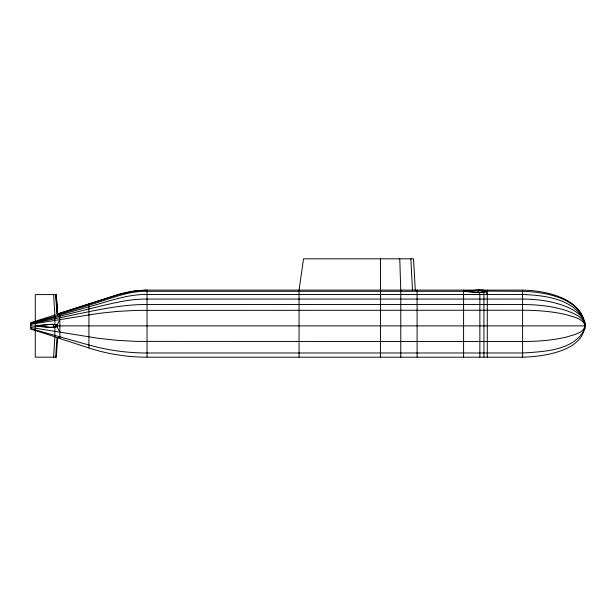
<?xml version="1.0" encoding="UTF-8"?>
<svg xmlns="http://www.w3.org/2000/svg" width="616" height="616" viewBox="0 0 616 616"><rect width="100%" height="100%" fill="white"/><g stroke="black" fill="none" stroke-linecap="round" stroke-linejoin="round"><path stroke-width="0.92" d="M380.519 258.82L380.426 357.149M136.459 290.706L147.047 290.113L522.607 290.113C546.069 290.49 585.3 298.583 584.977 328.505M584.746 321.721C587.24 350.874 543.705 356.702 522.607 357.18L147.047 357.18C127.35 357.188 107.654 354.069 88.92 347.978L57.665 337.822L56.287 357.18M30.8 323.431L89.359 308.855C108.339 304.42 127.366 298.806 147.047 299.068L522.607 299.068C537.637 299.16 552.906 301.116 566.866 306.922C574.836 310.464 584.707 316.093 585.2 325.887C583.206 333.502 573.234 334.734 566.866 336.952C552.398 340.432 537.452 341.457 522.607 341.534L136.459 341.38L117.625 340.371L99.084 338.423L30.8 327.489M56.287 325.887L585.185 325.887C581.512 298.075 545.545 291.953 522.607 291.299L484.53 291.137M53.6 357.18L54.87 336.821L54.87 327.265L53.6 327.019A29.368 29.368 0 0 1 49.873 327.227L30.8 325.887M55.648 357.18L57.003 337.576A15.192 6.953 90 0 0 59.86 336.844M584.977 328.151C575.19 350.673 543.736 351.651 522.607 352.991L147.047 352.991C127.427 352.991 107.808 350.327 88.92 345.014L30.8 328.659M59.86 319.558L57.003 325.109L55.648 325.248A5.867 5.867 0 0 0 54.578 324.917L53.6 324.748A29.368 29.368 0 0 0 49.873 324.54L35.274 325.887L50.951 327.535A29.599 27.92 69.7 0 0 54.87 327.265L55.887 327.058A6.152 5.814 85.5 0 0 57.003 326.657L59.86 332.209M55.648 294.587L57.003 314.191L59.86 313.998L89.359 304.989C108.354 299.699 126.911 290.875 147.047 291.299L463.586 291.299L479.525 292.446A26.85 18.688 0 0 0 483.575 292.254A12.674 8.824 0 0 0 484.73 292.092L486.016 291.73L487.287 294.479M57.303 314.083L55.933 294.587M54.939 314.922L54.87 314.945A29.599 3.403 -18.3 0 1 50.951 316.27L30.8 322.676L30.8 329.09L50.951 335.497A29.599 3.403 18.3 0 1 54.87 336.821L57.511 337.76M30.8 323.107L89.797 306.506C108.547 301.494 127.304 294.132 147.047 294.479L522.607 294.479C544.798 295.31 575.051 298.829 584.746 322.106M30.8 323.824L88.92 311.681C108.062 307.815 127.45 304.389 147.047 304.512L522.607 304.512C537.529 304.597 552.629 306.075 566.866 310.772C574.004 313.559 584.16 317.055 585.2 325.887M30.8 324.278L99.084 313.344L117.625 311.396L136.459 310.387L522.607 310.233C537.244 310.302 551.975 311.311 566.25 314.668C572.818 316.87 582.559 318.048 585.185 325.51M35.274 325.887L50.951 324.232A29.599 27.92 -69.7 0 1 54.87 324.501L55.887 324.709A6.152 5.814 -85.5 0 1 57.003 325.109A1.448 1.363 -89.9 0 1 57.758 325.825M486.494 291.299A2.11 0.716 0 0 0 486.193 290.868L483.93 290.313A14.838 5.051 0 0 0 479.864 290.113L463.586 291.299L474.867 292.207L482.02 292.123A13.252 13.252 0 0 0 483.622 291.876L484.222 291.668A1.086 1.086 0 0 0 484.515 291.491M135.535 290.837L119.904 294.155L57.604 313.975L56.172 294.587M136.459 290.729L127.712 292.076L118.996 294.248L57.673 313.998L56.287 294.587M135.535 290.806L146.585 290.121M463.586 291.299L475.798 290.228A26.003 8.847 0 0 1 479.864 290.113M483.93 290.313L478.301 290.321L478.301 292.284L479.525 292.446L479.864 294.479L479.864 357.149M56.048 294.587L35.274 294.587L35.274 321.229M56.048 357.18L35.274 357.18L35.274 330.546M486.016 291.73L484.222 291.668L484.222 290.929L483.622 290.737A13.252 13.252 0 0 0 482.02 290.49L482.02 292.123L483.575 292.261L483.93 294.479L483.93 357.149M57.003 326.657L55.648 326.526A5.867 5.867 0 0 1 54.578 326.85L53.6 327.019L53.6 324.748L54.87 324.501L54.87 315.022M53.6 294.587L54.87 314.945M415.3 290.113L413.513 258.82L303.526 258.82L299.06 290.113L299.06 357.149M410.864 258.82L412.497 290.113M399.769 258.82L400.77 290.113L400.77 357.149M522.607 290.113L522.607 357.149M487.287 357.149L487.287 290.113L486.193 290.86L484.222 290.929A1.086 1.086 0 0 1 484.515 291.106M463.586 290.113L463.586 357.149M417.094 290.113L417.094 357.149M147.047 290.113L147.047 357.149M88.92 303.842L88.92 347.925M59.86 313.313L59.86 338.461M55.648 325.248L55.648 326.526A1.294 1.294 0 0 0 56.379 325.941M35.274 321.444L35.274 330.33M486.525 291.314A0.986 0.685 0 0 1 486.009 291.715M57.003 314.191A15.192 6.953 -90 0 1 59.86 314.922M57.758 325.941A1.448 1.363 89.9 0 1 56.988 326.611M55.633 325.286A1.294 1.294 0 0 1 56.379 325.825"/></g></svg>
